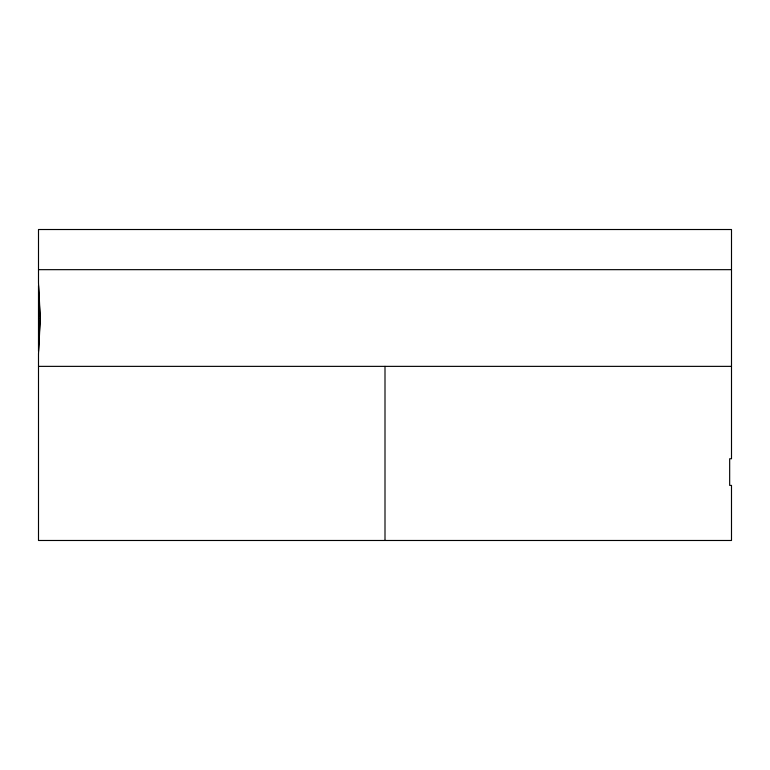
<?xml version="1.0" encoding="UTF-8"?>
<svg xmlns="http://www.w3.org/2000/svg" width="770" height="770" viewBox="0 0 770 770"><rect width="100%" height="100%" fill="white"/><g stroke="black" fill="none" stroke-linecap="round" stroke-linejoin="round"><path stroke-width="1.16" d="M38.5 353.988L40.329 318.491L38.5 282.965L38.5 229.518L731.5 229.518L731.5 458.747L729.671 458.747L729.671 485.398L731.49 485.398L731.5 540.482L38.5 540.482L38.5 354.027M38.5 269.664L731.5 269.664M38.5 366.366L731.5 366.366M385 366.366L385 540.482M40.059 318.491L38.5 351.322L38.5 285.612L40.059 318.491"/></g></svg>
